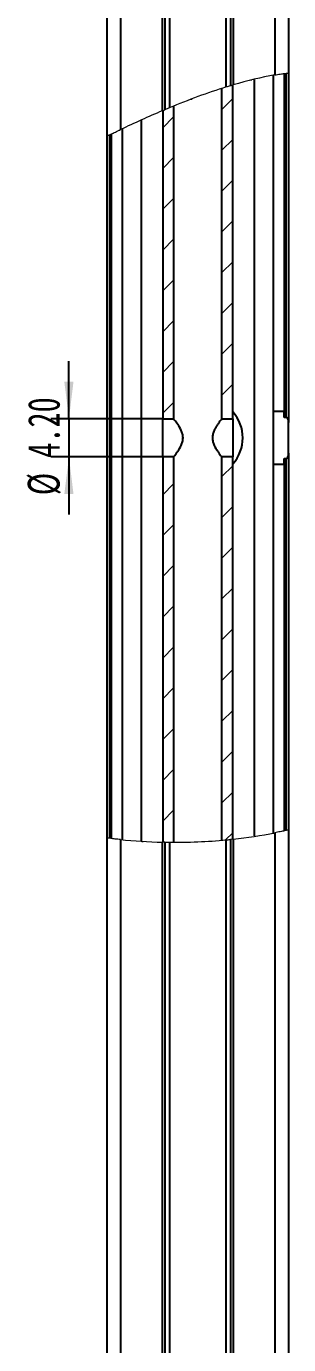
# Model space of a CAD drawing. Header units: millimetres. Extents: x 0 to 1189, y 0 to 841.
# Drawn here: x 660.1 to 689, y 473.8 to 618.9 of the extents above; entities that cross this region are included whole.
import ezdxf

# ---------------------------------------------------------------- set-up
doc = ezdxf.new("R2010")
doc.units = ezdxf.units.MM
doc.layers.add('10', color=7, linetype='Continuous')
doc.styles.add('SLDTEXTSTYLE5', font='TXT', dxfattribs={"width": 0.7})
doc.dimstyles.new('SLDDIMSTYLE1', dxfattribs={"dimtxt": 3.5, "dimasz": 4.08, "dimexe": 0, "dimexo": 0.0625, "dimgap": 0.875, "dimtad": 2, "dimrnd": 1e-09, "dimzin": 4, "dimdsep": 46, "dimtxsty": 'SLDTEXTSTYLE5', "dimsah": 1, "dimcen": 0.09, "dimadec": 0, "dimazin": 1, "dimtfac": 1, "dimtmove": 0, "dimatfit": 0, "dimfxl": 1, "dimfrac": 2, "dimtolj": 1, "dimtzin": 12, "dimarcsym": 0})

# ---------------------------------------------------------------- blocks, each defined once
blk = doc.blocks.new('_D_4')
at = {"layer": '10', "transparency": 16777216}
for p, q in [((664.83, 575.75), (664.83, 582.1)), ((675.14, 575.75), (662.83, 575.75)), ((664.83, 575.75), (664.83, 571.55)), ((675.14, 571.55), (662.83, 571.55)), ((664.83, 571.55), (664.83, 565.2))]:
    blk.add_line(p, q, dxfattribs=at)
for points in [[(664.83, 575.75), (665.33, 579.83), (664.32, 579.83)], [(664.83, 571.55), (664.32, 567.47), (665.33, 567.47)]]:
    blk.add_solid(points, dxfattribs=at)
at = {"layer": '10', "transparency": 16777216, "char_height": 3.5, "attachment_point": 1, "rotation": 90, "style": 'SLDTEXTSTYLE5'}
for s, insert in [('4.20', (660.31, 571.45)), ('%%c', (660.3, 567.33))]:
    blk.add_mtext(s, dxfattribs=dict(at, insert=insert))

msp = doc.modelspace()

# ---------------------------------------------------------------- hatches: boundary and pattern name
at = {"layer": '10', "linetype": 'Continuous', "lineweight": 18}
h = msp.add_hatch(dxfattribs=at)
h.set_pattern_fill('ANSI31', color=256, style=0)
edge = h.paths.add_edge_path(flags=0)
edge.add_spline(control_points=[(675.14, 609.67), (675.541, 609.841), (675.941, 610.008), (676.34, 610.171)], knot_values=[0.0677244, 0.0677244, 0.0677244, 0.0677244, 0.0722777, 0.0722777, 0.0722777, 0.0722777], weights=[1, 1, 1, 1], degree=3, periodic=0)
edge.add_spline(control_points=[(676.34, 610.171), (676.34, 610.171), (676.386, 610.19), (676.473, 610.225), (676.561, 610.261), (676.691, 610.314), (676.852, 610.378), (677.018, 610.445), (677.222, 610.526), (677.446, 610.615), (677.686, 610.709), (677.955, 610.814), (678.234, 610.92), (678.53, 611.033), (678.845, 611.151), (679.153, 611.264), (679.469, 611.38), (679.788, 611.494), (680.08, 611.596), (680.367, 611.697), (680.637, 611.789), (680.864, 611.865), (681.08, 611.938), (681.263, 611.998), (681.393, 612.04), (681.517, 612.08), (681.598, 612.106), (681.627, 612.116), (681.636, 612.118), (681.64, 612.12), (681.64, 612.12)], knot_values=[0, 0, 0, 0, 0.000842, 0.000842, 0.000842, 0.0016823, 0.0016823, 0.0016823, 0.0025498, 0.0025498, 0.0025498, 0.0034792, 0.0034792, 0.0034792, 0.0044666, 0.0044666, 0.0044666, 0.0054796, 0.0054796, 0.0054796, 0.0064719, 0.0064719, 0.0064719, 0.0074132, 0.0074132, 0.0074132, 0.0083026, 0.0083026, 0.0083026, 0.0085622, 0.0085622, 0.0085622, 0.0085622], weights=[1, 1, 1, 1, 1, 1, 1, 1, 1, 1, 1, 1, 1, 1, 1, 1, 1, 1, 1, 1, 1, 1, 1, 1, 1, 1, 1, 1, 1, 1, 1], degree=3, periodic=0)
edge.add_spline(control_points=[(681.64, 612.12), (682.042, 612.249), (682.442, 612.372), (682.84, 612.489)], knot_values=[0.0927468, 0.0927468, 0.0927468, 0.0927468, 0.0974756, 0.0974756, 0.0974756, 0.0974756], weights=[1, 1, 1, 1], degree=3, periodic=0)
edge.add_spline(control_points=[(682.84, 612.489), (683.623, 612.721), (684.409, 612.932), (685.197, 613.121)], knot_values=[0, 0, 0, 0, 0.0033927, 0.0033927, 0.0033927, 0.0033927], weights=[1, 1, 1, 1], degree=3, periodic=0)
edge.add_spline(control_points=[(685.197, 613.121), (685.901, 613.289), (686.599, 613.437), (687.29, 613.562)], knot_values=[0.1068843, 0.1068843, 0.1068843, 0.1068843, 0.1153871, 0.1153871, 0.1153871, 0.1153871], weights=[1, 1, 1, 1], degree=3, periodic=0)
edge.add_line((687.29, 613.562), (687.29, 613.562))
edge.add_spline(control_points=[(687.29, 613.562), (687.692, 613.635), (688.092, 613.7), (688.49, 613.757)], knot_values=[0.1153871, 0.1153871, 0.1153871, 0.1153871, 0.1203327, 0.1203327, 0.1203327, 0.1203327], weights=[1, 1, 1, 1], degree=3, periodic=0)
edge.add_spline(control_points=[(688.49, 613.757), (688.557, 613.767), (688.624, 613.777), (688.69, 613.786)], knot_values=[0.1203327, 0.1203327, 0.1203327, 0.1203327, 0.1211623, 0.1211623, 0.1211623, 0.1211623], weights=[1, 1, 1, 1], degree=3, periodic=0)
edge.add_spline(control_points=[(688.69, 613.786), (688.713, 613.789), (688.736, 613.792), (688.759, 613.795), (688.791, 613.799), (688.823, 613.804), (688.851, 613.807), (688.879, 613.811), (688.905, 613.814), (688.925, 613.817), (688.946, 613.82), (688.963, 613.822), (688.974, 613.823), (688.984, 613.825), (688.99, 613.826), (688.99, 613.826)], knot_values=[0, 0, 0, 0, 0.0000694, 0.0000694, 0.0000694, 0.0001714, 0.0001714, 0.0001714, 0.0002726, 0.0002726, 0.0002726, 0.0003734, 0.0003734, 0.0003734, 0.0004743, 0.0004743, 0.0004743, 0.0004743], weights=[1, 1, 1, 1, 1, 1, 1, 1, 1, 1, 1, 1, 1, 1, 1, 1], degree=3, periodic=0)
edge.add_spline(control_points=[(688.99, 613.826), (688.99, 613.826), (688.979, 613.824), (688.957, 613.821), (688.921, 613.817), (688.857, 613.808), (688.77, 613.797), (688.681, 613.785), (688.566, 613.769), (688.435, 613.75), (688.303, 613.73), (688.15, 613.707), (687.99, 613.681), (687.831, 613.656), (687.659, 613.627), (687.49, 613.598)], knot_values=[0, 0, 0, 0, 0.0003172, 0.0003172, 0.0003172, 0.0008258, 0.0008258, 0.0008258, 0.0013402, 0.0013402, 0.0013402, 0.0018594, 0.0018594, 0.0018594, 0.0023783, 0.0023783, 0.0023783, 0.0023783], weights=[1, 1, 1, 1, 1, 1, 1, 1, 1, 1, 1, 1, 1, 1, 1, 1], degree=3, periodic=0)
edge.add_spline(control_points=[(687.49, 613.598), (685.986, 613.334), (684.451, 612.963), (682.89, 612.504)], knot_values=[0.8837923, 0.8837923, 0.8837923, 0.8837923, 0.9023265, 0.9023265, 0.9023265, 0.9023265], weights=[1, 1, 1, 1], degree=3, periodic=0)
edge.add_spline(control_points=[(682.89, 612.504), (682.864, 612.497), (682.838, 612.489), (682.813, 612.481), (682.781, 612.472), (682.75, 612.463), (682.722, 612.454), (682.695, 612.446), (682.671, 612.439), (682.651, 612.433), (682.632, 612.428), (682.616, 612.423), (682.606, 612.42), (682.596, 612.417), (682.59, 612.415), (682.59, 612.415)], knot_values=[0, 0, 0, 0, 0.0000816, 0.0000816, 0.0000816, 0.0001855, 0.0001855, 0.0001855, 0.0002853, 0.0002853, 0.0002853, 0.0003833, 0.0003833, 0.0003833, 0.0004815, 0.0004815, 0.0004815, 0.0004815], weights=[1, 1, 1, 1, 1, 1, 1, 1, 1, 1, 1, 1, 1, 1, 1, 1], degree=3, periodic=0)
edge.add_spline(control_points=[(682.59, 612.415), (682.424, 612.365), (682.257, 612.314), (682.09, 612.262)], knot_values=[0.9035128, 0.9035128, 0.9035128, 0.9035128, 0.9054845, 0.9054845, 0.9054845, 0.9054845], weights=[1, 1, 1, 1], degree=3, periodic=0)
edge.add_spline(control_points=[(682.09, 612.262), (682.897, 612.513), (683.697, 612.742), (684.49, 612.945)], knot_values=[0.0945155, 0.0945155, 0.0945155, 0.0945155, 0.1040442, 0.1040442, 0.1040442, 0.1040442], weights=[1, 1, 1, 1], degree=3, periodic=0)
edge.add_spline(control_points=[(684.49, 612.945), (683.702, 612.743), (682.916, 612.518), (682.133, 612.275)], knot_values=[0, 0, 0, 0, 0.0034001, 0.0034001, 0.0034001, 0.0034001], weights=[1, 1, 1, 1], degree=3, periodic=0)
edge.add_spline(control_points=[(682.133, 612.275), (680.078, 611.638), (677.979, 610.854), (675.847, 609.967)], knot_values=[0.9053156, 0.9053156, 0.9053156, 0.9053156, 0.9295957, 0.9295957, 0.9295957, 0.9295957], weights=[1, 1, 1, 1], degree=3, periodic=0)
edge.add_spline(control_points=[(675.847, 609.967), (675.059, 609.64), (674.274, 609.301), (673.49, 608.953)], knot_values=[0, 0, 0, 0, 0.0034843, 0.0034843, 0.0034843, 0.0034843], weights=[1, 1, 1, 1], degree=3, periodic=0)
edge.add_spline(control_points=[(673.49, 608.953), (674.295, 609.31), (675.095, 609.655), (675.89, 609.985)], knot_values=[0.061505, 0.061505, 0.061505, 0.061505, 0.0705671, 0.0705671, 0.0705671, 0.0705671], weights=[1, 1, 1, 1], degree=3, periodic=0)
edge.add_spline(control_points=[(675.89, 609.985), (675.724, 609.916), (675.557, 609.846), (675.39, 609.776)], knot_values=[0.9294329, 0.9294329, 0.9294329, 0.9294329, 0.9313292, 0.9313292, 0.9313292, 0.9313292], weights=[1, 1, 1, 1], degree=3, periodic=0)
edge.add_spline(control_points=[(675.39, 609.776), (675.39, 609.776), (675.389, 609.776), (675.387, 609.775), (675.383, 609.773), (675.372, 609.768), (675.357, 609.762), (675.34, 609.755), (675.317, 609.745), (675.29, 609.734), (675.263, 609.722), (675.23, 609.708), (675.196, 609.694), (675.162, 609.68), (675.126, 609.664), (675.09, 609.649)], knot_values=[0, 0, 0, 0, 0.0000412, 0.0000412, 0.0000412, 0.0001452, 0.0001452, 0.0001452, 0.0002586, 0.0002586, 0.0002586, 0.0003774, 0.0003774, 0.0003774, 0.0004959, 0.0004959, 0.0004959, 0.0004959], weights=[1, 1, 1, 1, 1, 1, 1, 1, 1, 1, 1, 1, 1, 1, 1, 1], degree=3, periodic=0)
edge.add_spline(control_points=[(675.09, 609.649), (673.572, 609.003), (672.037, 608.308), (670.49, 607.579)], knot_values=[0.9324647, 0.9324647, 0.9324647, 0.9324647, 0.9496944, 0.9496944, 0.9496944, 0.9496944], weights=[1, 1, 1, 1], degree=3, periodic=0)
edge.add_spline(control_points=[(670.49, 607.579), (670.332, 607.505), (670.173, 607.429), (670.022, 607.358), (669.869, 607.285), (669.72, 607.214), (669.588, 607.151), (669.467, 607.093), (669.357, 607.041), (669.267, 606.997), (669.18, 606.956), (669.11, 606.922), (669.063, 606.899), (669.015, 606.876), (668.99, 606.864), (668.99, 606.864)], knot_values=[0, 0, 0, 0, 0.0005234, 0.0005234, 0.0005234, 0.0010555, 0.0010555, 0.0010555, 0.0015412, 0.0015412, 0.0015412, 0.0020082, 0.0020082, 0.0020082, 0.0024764, 0.0024764, 0.0024764, 0.0024764], weights=[1, 1, 1, 1, 1, 1, 1, 1, 1, 1, 1, 1, 1, 1, 1, 1], degree=3, periodic=0)
edge.add_spline(control_points=[(668.99, 606.864), (668.99, 606.864), (668.991, 606.864), (668.992, 606.865), (668.996, 606.867), (669.006, 606.872), (669.021, 606.879), (669.037, 606.887), (669.06, 606.898), (669.086, 606.911), (669.115, 606.924), (669.148, 606.94), (669.182, 606.957), (669.217, 606.973), (669.254, 606.991), (669.29, 607.008)], knot_values=[0, 0, 0, 0, 0.0000343, 0.0000343, 0.0000343, 0.0001386, 0.0001386, 0.0001386, 0.0002551, 0.0002551, 0.0002551, 0.000379, 0.000379, 0.000379, 0.0005024, 0.0005024, 0.0005024, 0.0005024], weights=[1, 1, 1, 1, 1, 1, 1, 1, 1, 1, 1, 1, 1, 1, 1, 1], degree=3, periodic=0)
edge.add_spline(control_points=[(669.29, 607.008), (669.357, 607.04), (669.424, 607.072), (669.49, 607.104)], knot_values=[0.0458603, 0.0458603, 0.0458603, 0.0458603, 0.0465999, 0.0465999, 0.0465999, 0.0465999], weights=[1, 1, 1, 1], degree=3, periodic=0)
edge.add_spline(control_points=[(669.49, 607.104), (669.891, 607.296), (670.291, 607.486), (670.69, 607.673)], knot_values=[0.0465999, 0.0465999, 0.0465999, 0.0465999, 0.0510483, 0.0510483, 0.0510483, 0.0510483], weights=[1, 1, 1, 1], degree=3, periodic=0)
edge.add_spline(control_points=[(670.69, 607.673), (671.391, 608.002), (672.088, 608.324), (672.783, 608.637)], knot_values=[0.0510483, 0.0510483, 0.0510483, 0.0510483, 0.0588533, 0.0588533, 0.0588533, 0.0588533], weights=[1, 1, 1, 1], degree=3, periodic=0)
edge.add_spline(control_points=[(672.783, 608.637), (673.567, 608.99), (674.352, 609.336), (675.14, 609.67)], knot_values=[0, 0, 0, 0, 0.0034899, 0.0034899, 0.0034899, 0.0034899], weights=[1, 1, 1, 1], degree=3, periodic=0)
edge = h.paths.add_edge_path(flags=0)
edge.add_spline(control_points=[(671.24, 607.93), (671.421, 608.014), (671.605, 608.099), (671.777, 608.178), (671.948, 608.257), (672.112, 608.333), (672.252, 608.396), (672.384, 608.457), (672.499, 608.508), (672.581, 608.546), (672.656, 608.58), (672.708, 608.603), (672.729, 608.613), (672.748, 608.621), (672.743, 608.619), (672.713, 608.605), (672.684, 608.592), (672.631, 608.568), (672.559, 608.536), (672.486, 608.503), (672.391, 608.459), (672.282, 608.41), (672.166, 608.357), (672.032, 608.296), (671.891, 608.231), (671.737, 608.16), (671.57, 608.083), (671.403, 608.006), (671.224, 607.923), (671.039, 607.837), (670.864, 607.755), (670.684, 607.67), (670.509, 607.588), (670.355, 607.515), (670.208, 607.446), (670.076, 607.383), (669.974, 607.335), (669.882, 607.291), (669.813, 607.258), (669.775, 607.24), (669.741, 607.224), (669.732, 607.22), (669.748, 607.228), (669.764, 607.235), (669.804, 607.254), (669.863, 607.282), (669.924, 607.311), (670.006, 607.35), (670.103, 607.396), (670.206, 607.445), (670.329, 607.503), (670.46, 607.565), (670.604, 607.633), (670.763, 607.708), (670.925, 607.783), (671.029, 607.832), (671.135, 607.881), (671.24, 607.93)], knot_values=[0, 0, 0, 0, 0.0005992, 0.0005992, 0.0005992, 0.0012003, 0.0012003, 0.0012003, 0.0017673, 0.0017673, 0.0017673, 0.0022794, 0.0022794, 0.0022794, 0.0027507, 0.0027507, 0.0027507, 0.0032092, 0.0032092, 0.0032092, 0.003682, 0.003682, 0.003682, 0.0041899, 0.0041899, 0.0041899, 0.0047438, 0.0047438, 0.0047438, 0.0053392, 0.0053392, 0.0053392, 0.0059507, 0.0059507, 0.0059507, 0.0065373, 0.0065373, 0.0065373, 0.0070685, 0.0070685, 0.0070685, 0.0075471, 0.0075471, 0.0075471, 0.0080016, 0.0080016, 0.0080016, 0.0084643, 0.0084643, 0.0084643, 0.0089605, 0.0089605, 0.0089605, 0.0095046, 0.0095046, 0.0095046, 0.00985, 0.00985, 0.00985, 0.00985], weights=[1, 1, 1, 1, 1, 1, 1, 1, 1, 1, 1, 1, 1, 1, 1, 1, 1, 1, 1, 1, 1, 1, 1, 1, 1, 1, 1, 1, 1, 1, 1, 1, 1, 1, 1, 1, 1, 1, 1, 1, 1, 1, 1, 1, 1, 1, 1, 1, 1, 1, 1, 1, 1, 1, 1, 1, 1, 1], degree=3, periodic=0)
edge = h.paths.add_edge_path(flags=0)
edge.add_spline(control_points=[(686.74, 613.458), (686.91, 613.491), (687.082, 613.524), (687.242, 613.553), (687.402, 613.582), (687.555, 613.609), (687.688, 613.632), (687.819, 613.654), (687.934, 613.673), (688.022, 613.687), (688.109, 613.7), (688.173, 613.71), (688.208, 613.716), (688.242, 613.721), (688.249, 613.722), (688.228, 613.719), (688.207, 613.715), (688.158, 613.708), (688.084, 613.696), (688.011, 613.685), (687.911, 613.669), (687.793, 613.649), (687.675, 613.63), (687.535, 613.606), (687.386, 613.579), (687.234, 613.552), (687.069, 613.522), (686.903, 613.49), (686.735, 613.457), (686.562, 613.423), (686.397, 613.389), (686.231, 613.354), (686.069, 613.319), (685.925, 613.288), (685.781, 613.256), (685.651, 613.227), (685.547, 613.203), (685.444, 613.179), (685.363, 613.16), (685.311, 613.148), (685.261, 613.136), (685.236, 613.13), (685.241, 613.131), (685.245, 613.132), (685.277, 613.14), (685.334, 613.153), (685.39, 613.167), (685.474, 613.186), (685.576, 613.209), (685.68, 613.233), (685.807, 613.262), (685.946, 613.292), (686.089, 613.324), (686.249, 613.358), (686.412, 613.392), (686.52, 613.414), (686.63, 613.436), (686.74, 613.458)], knot_values=[0, 0, 0, 0, 0.0005178, 0.0005178, 0.0005178, 0.001036, 0.001036, 0.001036, 0.0015483, 0.0015483, 0.0015483, 0.0020529, 0.0020529, 0.0020529, 0.0025527, 0.0025527, 0.0025527, 0.0030506, 0.0030506, 0.0030506, 0.0035493, 0.0035493, 0.0035493, 0.0040519, 0.0040519, 0.0040519, 0.004561, 0.004561, 0.004561, 0.0050782, 0.0050782, 0.0050782, 0.0056014, 0.0056014, 0.0056014, 0.0061241, 0.0061241, 0.0061241, 0.0066377, 0.0066377, 0.0066377, 0.007138, 0.007138, 0.007138, 0.0076291, 0.0076291, 0.0076291, 0.0081206, 0.0081206, 0.0081206, 0.0086212, 0.0086212, 0.0086212, 0.0091345, 0.0091345, 0.0091345, 0.0094681, 0.0094681, 0.0094681, 0.0094681], weights=[1, 1, 1, 1, 1, 1, 1, 1, 1, 1, 1, 1, 1, 1, 1, 1, 1, 1, 1, 1, 1, 1, 1, 1, 1, 1, 1, 1, 1, 1, 1, 1, 1, 1, 1, 1, 1, 1, 1, 1, 1, 1, 1, 1, 1, 1, 1, 1, 1, 1, 1, 1, 1, 1, 1, 1, 1, 1], degree=3, periodic=0)
h = msp.add_hatch(dxfattribs=at)
h.set_pattern_fill('ANSI31', color=256, style=0)
edge = h.paths.add_edge_path(flags=0)
edge.add_line((682.84, 575.748), (682.84, 612.489))
edge.add_spline(control_points=[(682.84, 612.489), (682.442, 612.372), (682.042, 612.249), (681.64, 612.12)], knot_values=[0.9025244, 0.9025244, 0.9025244, 0.9025244, 0.9072532, 0.9072532, 0.9072532, 0.9072532], weights=[1, 1, 1, 1], degree=3, periodic=0)
edge.add_line((681.64, 612.12), (681.64, 575.748))
edge.add_line((681.64, 575.748), (682.84, 575.748))
h = msp.add_hatch(dxfattribs=at)
h.set_pattern_fill('ANSI31', color=256, style=0)
edge = h.paths.add_edge_path(flags=0)
edge.add_line((675.14, 609.67), (675.14, 575.748))
edge.add_line((675.14, 575.748), (676.34, 575.748))
edge.add_line((676.34, 575.748), (676.34, 610.171))
edge.add_spline(control_points=[(676.34, 610.171), (675.941, 610.008), (675.541, 609.841), (675.14, 609.67)], knot_values=[0.9277223, 0.9277223, 0.9277223, 0.9277223, 0.9322756, 0.9322756, 0.9322756, 0.9322756], weights=[1, 1, 1, 1], degree=3, periodic=0)
h = msp.add_hatch(dxfattribs=at)
h.set_pattern_fill('ANSI31', color=256, style=0)
edge = h.paths.add_edge_path(flags=0)
edge.add_line((675.14, 571.548), (675.14, 529.143))
edge.add_spline(control_points=[(675.14, 529.143), (675.541, 529.134), (675.941, 529.129), (676.34, 529.128)], knot_values=[0.4156649, 0.4156649, 0.4156649, 0.4156649, 0.4195969, 0.4195969, 0.4195969, 0.4195969], weights=[1, 1, 1, 1], degree=3, periodic=0)
edge.add_line((676.34, 529.128), (676.34, 571.548))
edge.add_line((676.34, 571.548), (675.14, 571.548))
h = msp.add_hatch(dxfattribs=at)
h.set_pattern_fill('ANSI31', color=256, style=0)
edge = h.paths.add_edge_path(flags=0)
edge.add_line((682.84, 529.471), (682.84, 571.548))
edge.add_line((682.84, 571.548), (681.64, 571.548))
edge.add_line((681.64, 571.548), (681.64, 529.353))
edge.add_spline(control_points=[(681.64, 529.353), (682.041, 529.388), (682.441, 529.428), (682.84, 529.471)], knot_values=[0.4370849, 0.4370849, 0.4370849, 0.4370849, 0.4410863, 0.4410863, 0.4410863, 0.4410863], weights=[1, 1, 1, 1], degree=3, periodic=0)
h = msp.add_hatch(dxfattribs=at)
h.set_pattern_fill('ANSI31', color=256, style=0)
edge = h.paths.add_edge_path(flags=0)
edge.add_spline(control_points=[(675.14, 529.143), (674.354, 529.161), (673.568, 529.194), (672.783, 529.243)], knot_values=[0, 0, 0, 0, 0.0033349, 0.0033349, 0.0033349, 0.0033349], weights=[1, 1, 1, 1], degree=3, periodic=0)
edge.add_spline(control_points=[(672.783, 529.243), (672.085, 529.286), (671.388, 529.341), (670.69, 529.409)], knot_values=[0.5920457, 0.5920457, 0.5920457, 0.5920457, 0.5988892, 0.5988892, 0.5988892, 0.5988892], weights=[1, 1, 1, 1], degree=3, periodic=0)
edge.add_spline(control_points=[(670.69, 529.409), (670.29, 529.448), (669.89, 529.491), (669.49, 529.538)], knot_values=[0.5988892, 0.5988892, 0.5988892, 0.5988892, 0.6028167, 0.6028167, 0.6028167, 0.6028167], weights=[1, 1, 1, 1], degree=3, periodic=0)
edge.add_spline(control_points=[(669.49, 529.538), (669.424, 529.545), (669.357, 529.553), (669.29, 529.561)], knot_values=[0.6028167, 0.6028167, 0.6028167, 0.6028167, 0.6034718, 0.6034718, 0.6034718, 0.6034718], weights=[1, 1, 1, 1], degree=3, periodic=0)
edge.add_spline(control_points=[(669.29, 529.561), (669.267, 529.564), (669.244, 529.567), (669.222, 529.57), (669.19, 529.574), (669.158, 529.577), (669.129, 529.581), (669.101, 529.584), (669.076, 529.588), (669.055, 529.59), (669.034, 529.593), (669.018, 529.595), (669.007, 529.596), (668.996, 529.598), (668.99, 529.598), (668.99, 529.598)], knot_values=[0, 0, 0, 0, 0.0000689, 0.0000689, 0.0000689, 0.0001709, 0.0001709, 0.0001709, 0.0002722, 0.0002722, 0.0002722, 0.0003731, 0.0003731, 0.0003731, 0.000474, 0.000474, 0.000474, 0.000474], weights=[1, 1, 1, 1, 1, 1, 1, 1, 1, 1, 1, 1, 1, 1, 1, 1], degree=3, periodic=0)
edge.add_spline(control_points=[(668.99, 529.598), (668.99, 529.598), (669.002, 529.597), (669.025, 529.594), (669.061, 529.589), (669.126, 529.581), (669.214, 529.571), (669.303, 529.56), (669.418, 529.546), (669.549, 529.531), (669.681, 529.515), (669.832, 529.498), (669.991, 529.481), (670.15, 529.464), (670.321, 529.446), (670.49, 529.429)], knot_values=[0, 0, 0, 0, 0.000322, 0.000322, 0.000322, 0.0008317, 0.0008317, 0.0008317, 0.0013443, 0.0013443, 0.0013443, 0.0018575, 0.0018575, 0.0018575, 0.0023707, 0.0023707, 0.0023707, 0.0023707], weights=[1, 1, 1, 1, 1, 1, 1, 1, 1, 1, 1, 1, 1, 1, 1, 1], degree=3, periodic=0)
edge.add_spline(control_points=[(670.49, 529.429), (672.023, 529.275), (673.559, 529.18), (675.09, 529.144)], knot_values=[0.4004565, 0.4004565, 0.4004565, 0.4004565, 0.4155012, 0.4155012, 0.4155012, 0.4155012], weights=[1, 1, 1, 1], degree=3, periodic=0)
edge.add_spline(control_points=[(675.09, 529.144), (675.112, 529.144), (675.135, 529.143), (675.156, 529.143), (675.189, 529.142), (675.221, 529.141), (675.249, 529.141), (675.278, 529.14), (675.304, 529.14), (675.325, 529.139), (675.345, 529.139), (675.362, 529.139), (675.373, 529.138), (675.384, 529.138), (675.39, 529.138), (675.39, 529.138)], knot_values=[0, 0, 0, 0, 0.0000663, 0.0000663, 0.0000663, 0.0001679, 0.0001679, 0.0001679, 0.0002695, 0.0002695, 0.0002695, 0.000371, 0.000371, 0.000371, 0.0004725, 0.0004725, 0.0004725, 0.0004725], weights=[1, 1, 1, 1, 1, 1, 1, 1, 1, 1, 1, 1, 1, 1, 1, 1], degree=3, periodic=0)
edge.add_spline(control_points=[(675.39, 529.138), (675.557, 529.135), (675.724, 529.133), (675.89, 529.131)], knot_values=[0.4164835, 0.4164835, 0.4164835, 0.4164835, 0.4181216, 0.4181216, 0.4181216, 0.4181216], weights=[1, 1, 1, 1], degree=3, periodic=0)
edge.add_spline(control_points=[(675.89, 529.131), (675.091, 529.139), (674.291, 529.163), (673.49, 529.203)], knot_values=[0.5818784, 0.5818784, 0.5818784, 0.5818784, 0.5897337, 0.5897337, 0.5897337, 0.5897337], weights=[1, 1, 1, 1], degree=3, periodic=0)
edge.add_spline(control_points=[(673.49, 529.203), (674.276, 529.164), (675.061, 529.14), (675.847, 529.131)], knot_values=[0, 0, 0, 0, 0.0033342, 0.0033342, 0.0033342, 0.0033342], weights=[1, 1, 1, 1], degree=3, periodic=0)
edge.add_spline(control_points=[(675.847, 529.131), (677.957, 529.109), (680.058, 529.198), (682.133, 529.399)], knot_values=[0.417981, 0.417981, 0.417981, 0.417981, 0.4387261, 0.4387261, 0.4387261, 0.4387261], weights=[1, 1, 1, 1], degree=3, periodic=0)
edge.add_spline(control_points=[(682.133, 529.399), (682.92, 529.475), (683.706, 529.567), (684.49, 529.676)], knot_values=[0, 0, 0, 0, 0.003345, 0.003345, 0.003345, 0.003345], weights=[1, 1, 1, 1], degree=3, periodic=0)
edge.add_spline(control_points=[(684.49, 529.676), (683.695, 529.565), (682.894, 529.472), (682.09, 529.394)], knot_values=[0.5533767, 0.5533767, 0.5533767, 0.5533767, 0.5614169, 0.5614169, 0.5614169, 0.5614169], weights=[1, 1, 1, 1], degree=3, periodic=0)
edge.add_spline(control_points=[(682.09, 529.394), (682.257, 529.41), (682.424, 529.427), (682.59, 529.445)], knot_values=[0.4385831, 0.4385831, 0.4385831, 0.4385831, 0.440251, 0.440251, 0.440251, 0.440251], weights=[1, 1, 1, 1], degree=3, periodic=0)
edge.add_spline(control_points=[(682.59, 529.445), (682.59, 529.445), (682.593, 529.445), (682.597, 529.445), (682.604, 529.446), (682.617, 529.447), (682.635, 529.449), (682.653, 529.451), (682.676, 529.454), (682.702, 529.456), (682.728, 529.459), (682.759, 529.462), (682.791, 529.466), (682.822, 529.469), (682.857, 529.473), (682.89, 529.477)], knot_values=[0, 0, 0, 0, 0.0000646, 0.0000646, 0.0000646, 0.0001664, 0.0001664, 0.0001664, 0.0002688, 0.0002688, 0.0002688, 0.0003714, 0.0003714, 0.0003714, 0.000474, 0.000474, 0.000474, 0.000474], weights=[1, 1, 1, 1, 1, 1, 1, 1, 1, 1, 1, 1, 1, 1, 1, 1], degree=3, periodic=0)
edge.add_spline(control_points=[(682.89, 529.477), (684.442, 529.648), (685.978, 529.881), (687.49, 530.177)], knot_values=[0.4412535, 0.4412535, 0.4412535, 0.4412535, 0.4568179, 0.4568179, 0.4568179, 0.4568179], weights=[1, 1, 1, 1], degree=3, periodic=0)
edge.add_spline(control_points=[(687.49, 530.177), (687.611, 530.201), (687.733, 530.225), (687.85, 530.249), (688.013, 530.282), (688.171, 530.315), (688.311, 530.345), (688.449, 530.374), (688.573, 530.401), (688.675, 530.423), (688.775, 530.445), (688.855, 530.463), (688.909, 530.475), (688.962, 530.487), (688.99, 530.493), (688.99, 530.493)], knot_values=[0, 0, 0, 0, 0.0003699, 0.0003699, 0.0003699, 0.000885, 0.000885, 0.000885, 0.0013886, 0.0013886, 0.0013886, 0.0018864, 0.0018864, 0.0018864, 0.0023846, 0.0023846, 0.0023846, 0.0023846], weights=[1, 1, 1, 1, 1, 1, 1, 1, 1, 1, 1, 1, 1, 1, 1, 1], degree=3, periodic=0)
edge.add_spline(control_points=[(688.99, 530.493), (688.99, 530.493), (688.988, 530.493), (688.984, 530.492), (688.978, 530.49), (688.965, 530.488), (688.948, 530.484), (688.93, 530.48), (688.907, 530.475), (688.881, 530.469), (688.854, 530.463), (688.824, 530.456), (688.791, 530.449), (688.759, 530.442), (688.724, 530.434), (688.69, 530.426)], knot_values=[0, 0, 0, 0, 0.0000591, 0.0000591, 0.0000591, 0.0001617, 0.0001617, 0.0001617, 0.0002668, 0.0002668, 0.0002668, 0.0003729, 0.0003729, 0.0003729, 0.000479, 0.000479, 0.000479, 0.000479], weights=[1, 1, 1, 1, 1, 1, 1, 1, 1, 1, 1, 1, 1, 1, 1, 1], degree=3, periodic=0)
edge.add_spline(control_points=[(688.69, 530.426), (688.624, 530.412), (688.557, 530.397), (688.49, 530.383)], knot_values=[0.5390491, 0.5390491, 0.5390491, 0.5390491, 0.5397404, 0.5397404, 0.5397404, 0.5397404], weights=[1, 1, 1, 1], degree=3, periodic=0)
edge.add_spline(control_points=[(688.49, 530.383), (688.092, 530.297), (687.692, 530.216), (687.29, 530.139)], knot_values=[0.5397404, 0.5397404, 0.5397404, 0.5397404, 0.5438677, 0.5438677, 0.5438677, 0.5438677], weights=[1, 1, 1, 1], degree=3, periodic=0)
edge.add_spline(control_points=[(687.29, 530.139), (686.597, 530.006), (685.899, 529.886), (685.197, 529.779)], knot_values=[0.5438677, 0.5438677, 0.5438677, 0.5438677, 0.5509897, 0.5509897, 0.5509897, 0.5509897], weights=[1, 1, 1, 1], degree=3, periodic=0)
edge.add_spline(control_points=[(685.197, 529.779), (684.413, 529.66), (683.627, 529.557), (682.84, 529.471)], knot_values=[0, 0, 0, 0, 0.0033476, 0.0033476, 0.0033476, 0.0033476], weights=[1, 1, 1, 1], degree=3, periodic=0)
edge.add_spline(control_points=[(682.84, 529.471), (682.441, 529.428), (682.041, 529.388), (681.64, 529.353)], knot_values=[0.5589137, 0.5589137, 0.5589137, 0.5589137, 0.5629151, 0.5629151, 0.5629151, 0.5629151], weights=[1, 1, 1, 1], degree=3, periodic=0)
edge.add_spline(control_points=[(681.64, 529.353), (681.64, 529.353), (681.589, 529.348), (681.492, 529.34), (681.394, 529.332), (681.247, 529.319), (681.063, 529.305), (680.878, 529.291), (680.651, 529.274), (680.401, 529.257), (680.15, 529.241), (679.867, 529.224), (679.578, 529.208), (679.288, 529.193), (678.983, 529.18), (678.688, 529.169), (678.393, 529.158), (678.1, 529.149), (677.833, 529.143), (677.566, 529.137), (677.318, 529.133), (677.109, 529.131), (676.9, 529.129), (676.725, 529.128), (676.598, 529.128), (676.47, 529.128), (676.387, 529.128), (676.355, 529.128), (676.345, 529.128), (676.34, 529.128), (676.34, 529.128)], knot_values=[0, 0, 0, 0, 0.0008876, 0.0008876, 0.0008876, 0.0017751, 0.0017751, 0.0017751, 0.0026645, 0.0026645, 0.0026645, 0.0035565, 0.0035565, 0.0035565, 0.004449, 0.004449, 0.004449, 0.0053398, 0.0053398, 0.0053398, 0.0062293, 0.0062293, 0.0062293, 0.0071186, 0.0071186, 0.0071186, 0.0080082, 0.0080082, 0.0080082, 0.0082882, 0.0082882, 0.0082882, 0.0082882], weights=[1, 1, 1, 1, 1, 1, 1, 1, 1, 1, 1, 1, 1, 1, 1, 1, 1, 1, 1, 1, 1, 1, 1, 1, 1, 1, 1, 1, 1, 1, 1], degree=3, periodic=0)
edge.add_spline(control_points=[(676.34, 529.128), (675.941, 529.129), (675.541, 529.134), (675.14, 529.143)], knot_values=[0.5804031, 0.5804031, 0.5804031, 0.5804031, 0.5843351, 0.5843351, 0.5843351, 0.5843351], weights=[1, 1, 1, 1], degree=3, periodic=0)
edge = h.paths.add_edge_path(flags=0)
edge.add_spline(control_points=[(686.74, 530.036), (686.571, 530.005), (686.399, 529.975), (686.239, 529.948), (686.079, 529.92), (685.926, 529.895), (685.793, 529.873), (685.662, 529.852), (685.547, 529.833), (685.459, 529.819), (685.372, 529.806), (685.308, 529.796), (685.273, 529.791), (685.238, 529.785), (685.231, 529.784), (685.252, 529.787), (685.273, 529.791), (685.322, 529.798), (685.396, 529.81), (685.469, 529.821), (685.569, 529.837), (685.687, 529.856), (685.806, 529.875), (685.945, 529.898), (686.095, 529.923), (686.247, 529.949), (686.412, 529.977), (686.579, 530.007), (686.747, 530.037), (686.921, 530.069), (687.085, 530.1), (687.251, 530.131), (687.413, 530.162), (687.556, 530.19), (687.699, 530.219), (687.829, 530.245), (687.933, 530.266), (688.035, 530.287), (688.116, 530.304), (688.168, 530.315), (688.219, 530.325), (688.244, 530.33), (688.24, 530.33), (688.236, 530.329), (688.204, 530.322), (688.147, 530.31), (688.09, 530.298), (688.006, 530.281), (687.902, 530.26), (687.798, 530.238), (687.67, 530.213), (687.53, 530.185), (687.387, 530.157), (687.227, 530.126), (687.063, 530.096), (686.957, 530.076), (686.849, 530.056), (686.74, 530.036)], knot_values=[0, 0, 0, 0, 0.0005164, 0.0005164, 0.0005164, 0.0010331, 0.0010331, 0.0010331, 0.0015451, 0.0015451, 0.0015451, 0.0020502, 0.0020502, 0.0020502, 0.0025502, 0.0025502, 0.0025502, 0.003048, 0.003048, 0.003048, 0.0035469, 0.0035469, 0.0035469, 0.0040499, 0.0040499, 0.0040499, 0.0045591, 0.0045591, 0.0045591, 0.0050751, 0.0050751, 0.0050751, 0.0055954, 0.0055954, 0.0055954, 0.0061143, 0.0061143, 0.0061143, 0.0066257, 0.0066257, 0.0066257, 0.0071266, 0.0071266, 0.0071266, 0.0076204, 0.0076204, 0.0076204, 0.0081143, 0.0081143, 0.0081143, 0.0086155, 0.0086155, 0.0086155, 0.0091267, 0.0091267, 0.0091267, 0.0094542, 0.0094542, 0.0094542, 0.0094542], weights=[1, 1, 1, 1, 1, 1, 1, 1, 1, 1, 1, 1, 1, 1, 1, 1, 1, 1, 1, 1, 1, 1, 1, 1, 1, 1, 1, 1, 1, 1, 1, 1, 1, 1, 1, 1, 1, 1, 1, 1, 1, 1, 1, 1, 1, 1, 1, 1, 1, 1, 1, 1, 1, 1, 1, 1, 1, 1], degree=3, periodic=0)
edge = h.paths.add_edge_path(flags=0)
edge.add_spline(control_points=[(671.24, 529.358), (671.072, 529.373), (670.901, 529.389), (670.742, 529.404), (670.583, 529.419), (670.431, 529.435), (670.3, 529.448), (670.169, 529.462), (670.054, 529.474), (669.965, 529.484), (669.876, 529.493), (669.811, 529.501), (669.775, 529.505), (669.739, 529.509), (669.731, 529.51), (669.751, 529.508), (669.771, 529.505), (669.82, 529.5), (669.893, 529.492), (669.966, 529.484), (670.066, 529.473), (670.185, 529.46), (670.304, 529.448), (670.445, 529.433), (670.596, 529.418), (670.748, 529.403), (670.914, 529.388), (671.081, 529.372), (671.249, 529.357), (671.422, 529.342), (671.586, 529.329), (671.75, 529.315), (671.91, 529.303), (672.052, 529.293), (672.193, 529.282), (672.321, 529.273), (672.424, 529.266), (672.527, 529.259), (672.609, 529.254), (672.662, 529.25), (672.716, 529.247), (672.742, 529.245), (672.74, 529.246), (672.738, 529.246), (672.707, 529.248), (672.649, 529.251), (672.592, 529.255), (672.506, 529.261), (672.4, 529.268), (672.294, 529.275), (672.164, 529.284), (672.021, 529.295), (671.878, 529.306), (671.718, 529.318), (671.554, 529.332), (671.451, 529.34), (671.345, 529.349), (671.24, 529.358)], knot_values=[0, 0, 0, 0, 0.0005077, 0.0005077, 0.0005077, 0.0010153, 0.0010153, 0.0010153, 0.0015226, 0.0015226, 0.0015226, 0.0020277, 0.0020277, 0.0020277, 0.0025299, 0.0025299, 0.0025299, 0.0030304, 0.0030304, 0.0030304, 0.0035317, 0.0035317, 0.0035317, 0.0040356, 0.0040356, 0.0040356, 0.0045422, 0.0045422, 0.0045422, 0.00505, 0.00505, 0.00505, 0.0055572, 0.0055572, 0.0055572, 0.0060628, 0.0060628, 0.0060628, 0.0065669, 0.0065669, 0.0065669, 0.0070701, 0.0070701, 0.0070701, 0.0075727, 0.0075727, 0.0075727, 0.0080754, 0.0080754, 0.0080754, 0.0085785, 0.0085785, 0.0085785, 0.0090826, 0.0090826, 0.0090826, 0.0093962, 0.0093962, 0.0093962, 0.0093962], weights=[1, 1, 1, 1, 1, 1, 1, 1, 1, 1, 1, 1, 1, 1, 1, 1, 1, 1, 1, 1, 1, 1, 1, 1, 1, 1, 1, 1, 1, 1, 1, 1, 1, 1, 1, 1, 1, 1, 1, 1, 1, 1, 1, 1, 1, 1, 1, 1, 1, 1, 1, 1, 1, 1, 1, 1, 1, 1], degree=3, periodic=0)

# ---------------------------------------------------------------- linework, layer by layer
at = {"color": 7, "linetype": 'Continuous', "lineweight": 25}
for p, q in [((668.99, 730.648), (668.99, 606.864)), ((670.49, 730.648), (670.49, 607.579)), ((675.09, 730.648), (675.09, 609.649)), ((675.39, 730.648), (675.39, 609.776)), ((675.89, 730.648), (675.89, 609.985)), ((682.09, 730.648), (682.09, 612.262)), ((682.59, 730.648), (682.59, 612.415)), ((682.89, 730.648), (682.89, 612.504)), ((687.49, 730.648), (687.49, 613.598)), ((688.99, 730.648), (688.99, 613.826)), ((682.84, 575.748), (682.84, 612.489)), ((685.197, 613.053), (685.197, 529.828)), ((687.29, 613.55), (687.29, 576.555)), ((688.49, 613.757), (688.49, 576.555)), ((688.69, 613.785), (688.69, 575.907)), ((688.99, 613.826), (688.99, 575.337)), ((681.64, 575.748), (681.64, 612.12)), ((675.14, 609.67), (675.14, 575.748)), ((676.34, 610.171), (676.34, 575.748)), ((672.783, 608.611), (672.783, 529.253)), ((668.99, 606.864), (668.99, 529.598)), ((669.29, 607.008), (669.29, 529.562)), ((669.49, 607.104), (669.49, 529.538)), ((670.69, 607.669), (670.69, 529.412)), ((687.29, 576.555), (687.29, 570.74)), ((688.49, 576.555), (687.29, 576.555)), ((688.49, 575.907), (688.49, 576.555)), ((675.14, 575.748), (676.34, 575.748)), ((675.14, 571.548), (675.14, 575.748)), ((681.64, 575.748), (682.84, 575.748)), ((682.84, 575.748), (682.84, 571.548)), ((688.69, 575.907), (688.49, 575.907)), ((688.99, 571.959), (688.99, 575.337)), ((688.99, 571.959), (688.99, 530.493)), ((676.34, 571.548), (675.14, 571.548)), ((675.14, 571.548), (675.14, 529.143)), ((676.34, 571.548), (676.34, 529.128)), ((681.64, 529.353), (681.64, 571.548)), ((682.84, 571.548), (681.64, 571.548)), ((682.84, 529.471), (682.84, 571.548)), ((687.29, 570.74), (688.49, 570.74)), ((687.29, 570.74), (687.29, 530.147)), ((688.49, 571.389), (688.69, 571.389)), ((688.49, 570.74), (688.49, 571.389)), ((688.49, 570.74), (688.49, 530.383)), ((688.69, 571.389), (688.69, 530.426)), ((687.49, 530.177), (687.49, 414.925)), ((688.99, 530.493), (688.99, 413.744)), ((668.99, 529.598), (668.99, 423.318)), ((670.49, 529.429), (670.49, 423.099)), ((675.09, 529.144), (675.09, 421.853)), ((675.39, 529.138), (675.39, 421.744)), ((675.89, 529.131), (675.89, 421.556)), ((682.09, 529.394), (682.09, 418.548)), ((682.59, 529.445), (682.59, 418.252)), ((682.89, 529.477), (682.89, 418.07))]:
    msp.add_line(p, q, dxfattribs=at)
msp.add_arc((679.697, 573.648), 4.25, 317.68921, 42.31079, dxfattribs=at)
at = {"color": 7, "linetype": 'Continuous', "lineweight": 18}
for points in [[(682.59, 612.415), (682.424, 612.365), (682.257, 612.314), (682.09, 612.262)], [(687.49, 613.598), (685.986, 613.334), (684.451, 612.963), (682.89, 612.504)], [(682.133, 612.275), (680.078, 611.638), (677.979, 610.854), (675.847, 609.967)], [(675.09, 609.649), (673.572, 609.003), (672.037, 608.308), (670.49, 607.579)], [(675.89, 609.985), (675.724, 609.916), (675.557, 609.846), (675.39, 609.776)], [(682.89, 529.477), (684.442, 529.648), (685.978, 529.881), (687.49, 530.177)], [(670.49, 529.429), (672.023, 529.275), (673.559, 529.18), (675.09, 529.144)], [(675.39, 529.138), (675.557, 529.135), (675.724, 529.133), (675.89, 529.131)], [(675.847, 529.131), (677.957, 529.109), (680.058, 529.198), (682.133, 529.399)], [(682.09, 529.394), (682.257, 529.41), (682.424, 529.427), (682.59, 529.445)]]:
    msp.add_open_spline(points, degree=3, dxfattribs=at)
for points, knots in [([(682.59, 612.415), (682.59, 612.415), (682.624, 612.425), (682.736, 612.459), (682.813, 612.481), (682.89, 612.504)], [0, 0, 0, 0, 0.5, 0.5, 1, 1, 1, 1]), ([(687.49, 613.598), (687.588, 613.615), (687.685, 613.631), (687.875, 613.663), (687.97, 613.678), (688.151, 613.707), (688.237, 613.72), (688.4, 613.744), (688.477, 613.756), (688.686, 613.785), (688.799, 613.801), (688.95, 613.82), (688.99, 613.826), (688.99, 613.826)], [0, 0, 0, 0, 0.125, 0.125, 0.25, 0.25, 0.375, 0.375, 0.5, 0.5, 0.75, 0.75, 1, 1, 1, 1]), ([(675.09, 609.649), (675.166, 609.681), (675.241, 609.713), (675.355, 609.761), (675.39, 609.776), (675.39, 609.776)], [0, 0, 0, 0, 0.5, 0.5, 1, 1, 1, 1]), ([(668.99, 606.864), (668.99, 606.864), (669.001, 606.869), (669.043, 606.89), (669.075, 606.905), (669.197, 606.963), (669.315, 607.02), (669.527, 607.122), (669.605, 607.159), (669.767, 607.236), (669.851, 607.276), (670.115, 607.402), (670.302, 607.49), (670.49, 607.579)], [0, 0, 0, 0, 0.125, 0.125, 0.25, 0.25, 0.5, 0.5, 0.625, 0.625, 0.75, 0.75, 1, 1, 1, 1]), ([(688.99, 530.493), (688.99, 530.493), (688.98, 530.491), (688.941, 530.482), (688.912, 530.476), (688.836, 530.459), (688.789, 530.448), (688.679, 530.424), (688.615, 530.41), (688.407, 530.365), (688.24, 530.329), (687.882, 530.255), (687.687, 530.216), (687.49, 530.177)], [0, 0, 0, 0, 0.125, 0.125, 0.25, 0.25, 0.375, 0.375, 0.5, 0.5, 0.75, 0.75, 1, 1, 1, 1]), ([(670.49, 529.429), (670.391, 529.439), (670.294, 529.449), (670.103, 529.469), (670.008, 529.479), (669.827, 529.499), (669.741, 529.509), (669.578, 529.527), (669.501, 529.536), (669.293, 529.561), (669.181, 529.575), (669.03, 529.593), (668.99, 529.598), (668.99, 529.598)], [0, 0, 0, 0, 0.125, 0.125, 0.25, 0.25, 0.375, 0.375, 0.5, 0.5, 0.75, 0.75, 1, 1, 1, 1]), ([(675.39, 529.138), (675.39, 529.138), (675.358, 529.139), (675.247, 529.141), (675.169, 529.143), (675.09, 529.144)], [0, 0, 0, 0, 0.5, 0.5, 1, 1, 1, 1]), ([(682.89, 529.477), (682.811, 529.468), (682.734, 529.46), (682.623, 529.448), (682.59, 529.445), (682.59, 529.445)], [0, 0, 0, 0, 0.5, 0.5, 1, 1, 1, 1])]:
    msp.add_open_spline(points, degree=3, knots=knots, dxfattribs=at)
at = {"color": 7, "linetype": 'Continuous', "lineweight": 25}
for points, knots in [([(676.34, 571.548), (676.34, 571.548), (676.352, 571.563), (676.399, 571.622), (676.433, 571.665), (676.518, 571.777), (676.568, 571.843), (676.68, 571.996), (676.741, 572.082), (676.929, 572.362), (677.066, 572.58), (677.233, 572.949), (677.283, 573.082), (677.354, 573.358), (677.374, 573.505), (677.374, 573.795), (677.353, 573.941), (677.282, 574.217), (677.233, 574.347), (677.064, 574.719), (676.93, 574.933), (676.677, 575.309), (676.562, 575.461), (676.433, 575.629), (676.399, 575.673), (676.353, 575.732), (676.34, 575.748), (676.34, 575.748)], [0, 0, 0, 0, 0.0625, 0.0625, 0.125, 0.125, 0.1875, 0.1875, 0.25, 0.25, 0.375, 0.375, 0.4375, 0.4375, 0.5, 0.5, 0.5625, 0.5625, 0.625, 0.625, 0.75, 0.75, 0.875, 0.875, 0.9375, 0.9375, 1, 1, 1, 1]), ([(681.64, 575.748), (681.64, 575.748), (681.628, 575.732), (681.582, 575.674), (681.547, 575.63), (681.463, 575.519), (681.412, 575.452), (681.3, 575.299), (681.24, 575.214), (681.115, 575.028), (681.049, 574.926), (680.922, 574.709), (680.86, 574.594), (680.749, 574.349), (680.698, 574.216), (680.627, 573.939), (680.607, 573.792), (680.607, 573.502), (680.627, 573.356), (680.698, 573.08), (680.747, 572.949), (680.917, 572.576), (681.051, 572.362), (681.241, 572.08), (681.301, 571.996), (681.412, 571.844), (681.462, 571.777), (681.548, 571.666), (681.581, 571.622), (681.628, 571.563), (681.64, 571.548), (681.64, 571.548)], [0, 0, 0, 0, 0.0625, 0.0625, 0.125, 0.125, 0.1875, 0.1875, 0.25, 0.25, 0.3125, 0.3125, 0.375, 0.375, 0.4375, 0.4375, 0.5, 0.5, 0.5625, 0.5625, 0.625, 0.625, 0.75, 0.75, 0.8125, 0.8125, 0.875, 0.875, 0.9375, 0.9375, 1, 1, 1, 1]), ([(688.99, 575.337), (688.99, 575.454), (688.979, 575.57), (688.921, 575.732), (688.894, 575.784), (688.814, 575.871), (688.757, 575.907), (688.69, 575.907)], [0, 0, 0, 0, 0.5, 0.5, 0.75, 0.75, 1, 1, 1, 1]), ([(688.69, 571.389), (688.756, 571.389), (688.813, 571.424), (688.894, 571.512), (688.92, 571.563), (688.979, 571.725), (688.99, 571.841), (688.99, 571.959)], [0, 0, 0, 0, 0.25, 0.25, 0.5, 0.5, 1, 1, 1, 1])]:
    msp.add_open_spline(points, degree=3, knots=knots, dxfattribs=at)

# ---------------------------------------------------------------- dimensions: what is measured, and where the dimension line sits
at = {"layer": '10'}
dim = msp.add_linear_dim(base=(664.827, 571.548), p1=(675.14, 575.748), p2=(675.14, 571.548), angle=90, text='%%c<>', dimstyle='SLDDIMSTYLE1', dxfattribs=at)
dim.commit()
dim.dimension.update_dxf_attribs({"geometry": '_D_4', "text_midpoint": (664.827, 572.462), "dimtype": 160})

doc.saveas('drawing.dxf')
